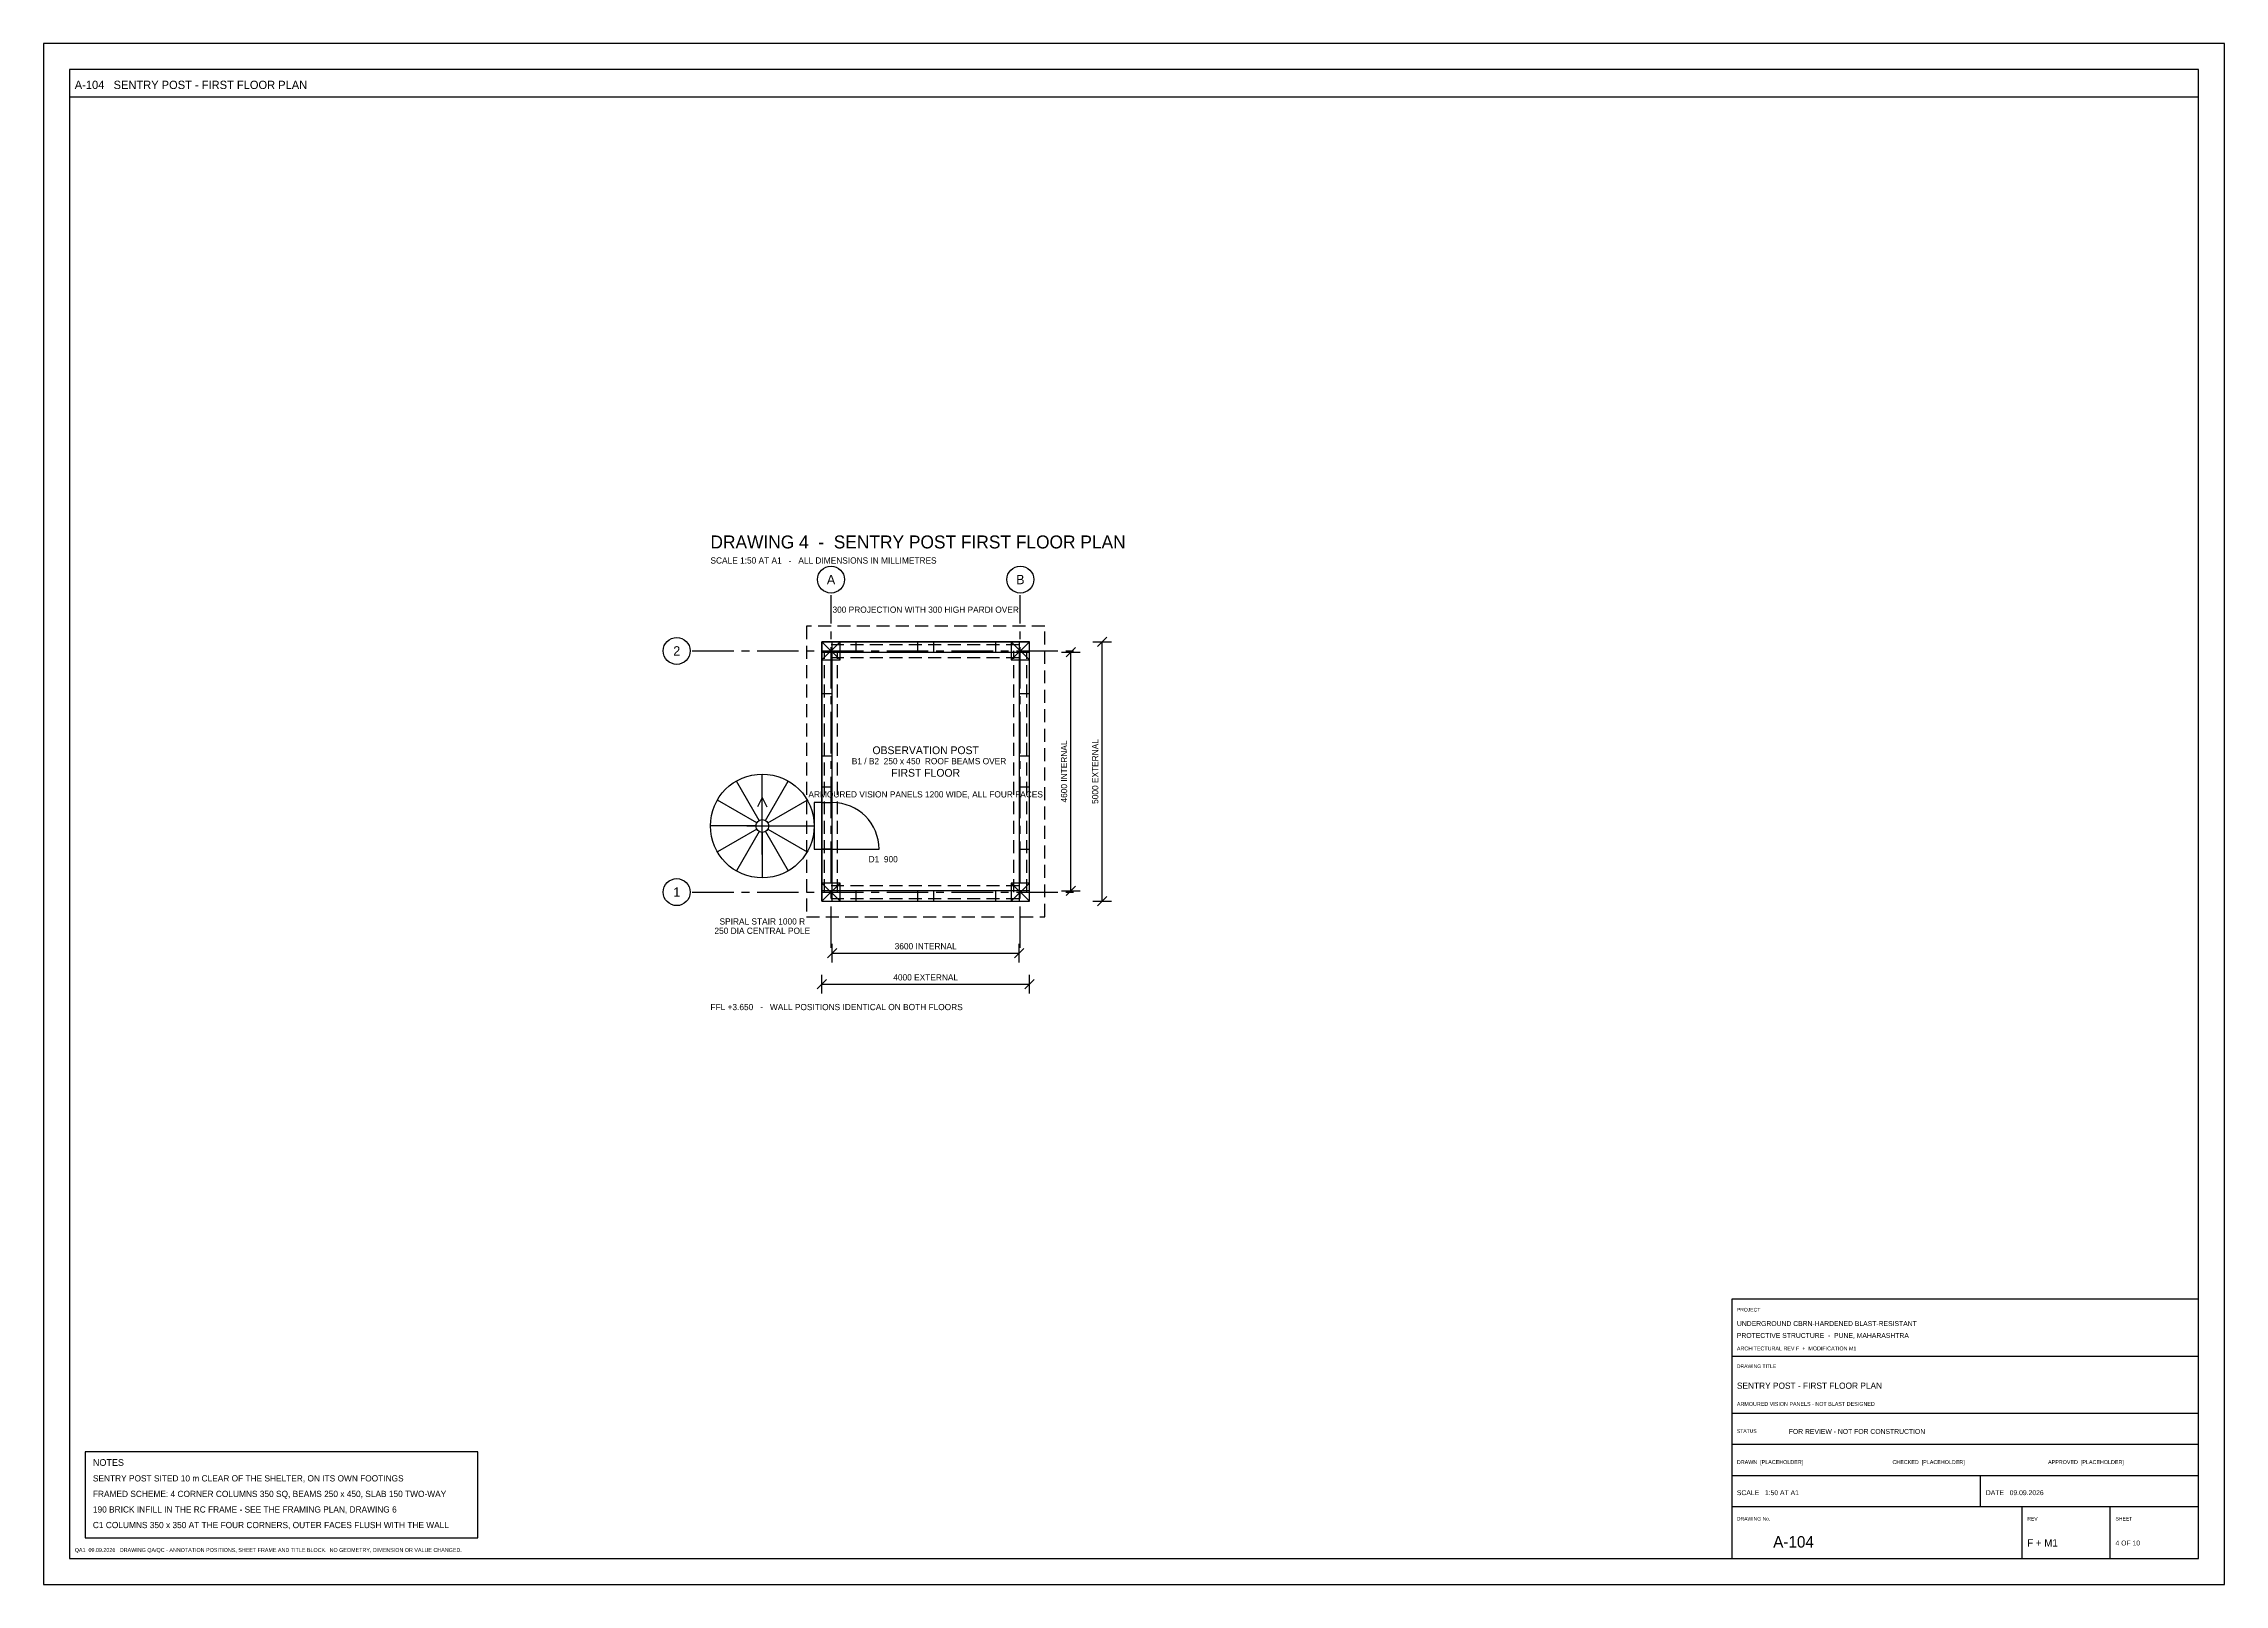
# Model space of a CAD drawing. Extents: x -15008 to 27042, y -21350 to 8350.
import ezdxf
from ezdxf.enums import TextEntityAlignment as Align

# ---------------------------------------------------------------- set-up
doc = ezdxf.new("R2010")
doc.units = 0
doc.header["$LTSCALE"] = 25
doc.linetypes.add('CENTER', pattern=[50, 32, -6, 6, -6])
doc.linetypes.add('DASHED', pattern=[15, 10, -5])
for name, color, linetype in [('CENTRE', 6, 'CENTER'), ('DIM', 4, 'CONTINUOUS'), ('HIDDEN', 8, 'DASHED'), ('OPENINGS', 1, 'CONTINUOUS'), ('SHEET-BORDER', 7, 'Continuous'), ('SHEET-TEXT', 7, 'Continuous'), ('SHEET-TITLEBLOCK', 7, 'Continuous'), ('STAIRS', 3, 'CONTINUOUS'), ('TEXT', 2, 'CONTINUOUS'), ('WALLS', 7, 'CONTINUOUS')]:
    doc.layers.add(name, color=color, linetype=linetype)

msp = doc.modelspace()

# ---------------------------------------------------------------- linework, layer by layer
at = {"layer": 'CENTRE'}
for p, q in [((175, -9081), (175, -2281)), ((3825, -9081), (3825, -2281)), ((-2500, -3356), (4900, -3356)), ((-1150, -7031), (-1150, -6431)), ((-1450, -6731), (-850, -6731)), ((-2500, -8006), (4900, -8006))]:
    msp.add_line(p, q, dxfattribs=at)
at = {"layer": 'DIM'}
for p, q in [((4710, -3471), (4890, -3291)), ((5220, -3181), (5580, -3181)), ((5310, -3271), (5490, -3091)), ((5400, -8181), (5400, -3181)), ((4620, -3381), (4980, -3381)), ((4800, -7981), (4800, -3381)), ((4620, -7981), (4980, -7981)), ((4710, -8071), (4890, -7891)), ((5220, -8181), (5580, -8181)), ((5310, -8271), (5490, -8091)), ((110, -9271), (290, -9091)), ((200, -9361), (200, -9001)), ((200, -9181), (3800, -9181)), ((3710, -9271), (3890, -9091)), ((3800, -9361), (3800, -9001)), ((0, -9961), (0, -9601)), ((4000, -9961), (4000, -9601)), ((-90, -9871), (90, -9691)), ((0, -9781), (4000, -9781)), ((3910, -9871), (4090, -9691))]:
    msp.add_line(p, q, dxfattribs=at)
for centre in [(175, -1981), (3825, -1981), (-2800, -3356), (-2800, -8006)]:
    msp.add_circle(centre, 260, dxfattribs=at)
at = {"layer": 'HIDDEN'}
for p, q in [((50, -8006), (50, -3356)), ((175, -3231), (3825, -3231)), ((300, -8006), (300, -3356)), ((3700, -8006), (3700, -3356)), ((3950, -8006), (3950, -3356)), ((175, -3481), (3825, -3481)), ((175, -7881), (3825, -7881)), ((175, -8131), (3825, -8131))]:
    msp.add_line(p, q, dxfattribs=at)
msp.add_lwpolyline([(-300, -8481), (4300, -8481), (4300, -2881), (-300, -2881)], close=True, dxfattribs=at)
at = {"layer": 'OPENINGS'}
for q in [(200, -6281), (1100, -7181)]:
    msp.add_line((200, -7181), q, dxfattribs=at)
for points in [[(650, -3381), (1850, -3381), (1850, -3181), (650, -3181)], [(2150, -3381), (3350, -3381), (3350, -3181), (2150, -3181)], [(0, -5381), (200, -5381), (200, -4181), (0, -4181)], [(3800, -5381), (4000, -5381), (4000, -4181), (3800, -4181)], [(0, -7181), (200, -7181), (200, -5981), (0, -5981)], [(3800, -7181), (4000, -7181), (4000, -5981), (3800, -5981)], [(650, -8181), (1850, -8181), (1850, -7981), (650, -7981)], [(2150, -8181), (3350, -8181), (3350, -7981), (2150, -7981)]]:
    msp.add_lwpolyline(points, close=True, dxfattribs=at)
msp.add_arc((200, -7181), 900, 0, 90, dxfattribs=at)
at = {"layer": 'SHEET-BORDER'}
for p, q in [((27042, 8350), (-15008, 8350)), ((-15008, 8350), (-15008, -21350)), ((27042, -21350), (27042, 8350)), ((26542, 7850), (-14508, 7850)), ((-14508, 7850), (-14508, -20850)), ((26542, -20850), (26542, 7850)), ((-14508, 7325), (26542, 7325)), ((-6635, -18796), (-14208, -18796)), ((-14208, -18796), (-14208, -20450)), ((-6635, -20450), (-6635, -18796)), ((-14208, -20450), (-6635, -20450)), ((-14508, -20850), (26542, -20850)), ((-15008, -21350), (27042, -21350))]:
    msp.add_line(p, q, dxfattribs=at)
at = {"layer": 'SHEET-TITLEBLOCK'}
for p, q in [((26542, -15850), (17542, -15850)), ((17542, -15850), (17542, -20850)), ((26542, -20850), (26542, -15850)), ((17542, -16950), (26542, -16950)), ((17542, -18050), (26542, -18050)), ((17542, -18650), (26542, -18650)), ((17542, -19250), (26542, -19250)), ((22342, -19850), (22342, -19250)), ((17542, -19850), (26542, -19850)), ((23142, -20850), (23142, -19850)), ((24842, -20850), (24842, -19850)), ((17542, -20850), (26542, -20850))]:
    msp.add_line(p, q, dxfattribs=at)
at = {"layer": 'STAIRS'}
for p, q in [((-1212, -6623), (-1650, -5865)), ((-1150, -6606), (-1150, -5731)), ((-1088, -6623), (-650, -5865)), ((-1258, -6668), (-2016, -6231)), ((-1150, -6181), (-1240, -6361)), ((-1150, -7281), (-1150, -6181)), ((-1150, -6181), (-1060, -6361)), ((-1042, -6668), (-284, -6231)), ((-1275, -6731), (-2150, -6731)), ((-1258, -6793), (-2016, -7231)), ((-1212, -6839), (-1650, -7597)), ((-1150, -6856), (-1150, -7731)), ((-1088, -6839), (-650, -7597)), ((-1042, -6793), (-284, -7231)), ((-1025, -6731), (-150, -6731))]:
    msp.add_line(p, q, dxfattribs=at)
msp.add_lwpolyline([(-150, -7181), (0, -7181), (0, -6281), (-150, -6281)], close=True, dxfattribs=at)
for radius in [1000, 125]:
    msp.add_circle((-1150, -6731), radius, dxfattribs=at)
at = {"layer": 'WALLS'}
for p, q in [((0, -3181), (4000, -3181)), ((0, -8181), (0, -3181)), ((0, -3531), (350, -3181)), ((0, -3181), (350, -3531)), ((3650, -3531), (4000, -3181)), ((3650, -3181), (4000, -3531)), ((4000, -8181), (4000, -3181)), ((0, -8181), (350, -7831)), ((0, -7831), (350, -8181)), ((3650, -8181), (4000, -7831)), ((3650, -7831), (4000, -8181)), ((0, -8181), (4000, -8181))]:
    msp.add_line(p, q, dxfattribs=at)
for points in [[(0, -6281), (200, -6281), (200, -3181), (0, -3181)], [(0, -3381), (4000, -3381), (4000, -3181), (0, -3181)], [(0, -3531), (350, -3531), (350, -3181), (0, -3181)], [(3650, -3531), (4000, -3531), (4000, -3181), (3650, -3181)], [(3800, -8181), (4000, -8181), (4000, -3181), (3800, -3181)], [(0, -8181), (200, -8181), (200, -7181), (0, -7181)], [(0, -8181), (350, -8181), (350, -7831), (0, -7831)], [(0, -8181), (4000, -8181), (4000, -7981), (0, -7981)], [(3650, -8181), (4000, -8181), (4000, -7831), (3650, -7831)]]:
    msp.add_lwpolyline(points, close=True, dxfattribs=at)

# ---------------------------------------------------------------- texts
at = {"layer": 'DIM'}
for s, height, p in [('A', 180, (175, -2071)), ('B', 180, (3825, -2071)), ('2', 180, (-2800, -3446)), ('1', 180, (-2800, -8096)), ('3600 INTERNAL', 120, (2000, -9109)), ('4000 EXTERNAL', 120, (2000, -9709))]:
    msp.add_text(s, height=height, dxfattribs=at).set_placement(p, align=Align.CENTER)
for s, p in [('4600 INTERNAL', (4728, -5681)), ('5000 EXTERNAL', (5328, -5681))]:
    msp.add_text(s, height=120, rotation=90, dxfattribs=at).set_placement(p, align=Align.CENTER)
at = {"layer": 'SHEET-TEXT'}
for s, height, p in [('A-104   SENTRY POST - FIRST FLOOR PLAN', 160, (-14408, 7475)), ('PROJECT', 70, (17642, -16090)), ('UNDERGROUND CBRN-HARDENED BLAST-RESISTANT', 95, (17642, -16370)), ('ARCHITECTURAL REV F  +  MODIFICATION M1', 75, (17642, -16840)), ('PROTECTIVE STRUCTURE  -  PUNE, MAHARASHTRA', 95, (17642, -16600)), ('DRAWING TITLE', 70, (17642, -17180)), ('SENTRY POST - FIRST FLOOR PLAN', 120, (17642, -17580)), ('ARMOURED VISION PANELS - NOT BLAST DESIGNED', 75, (17642, -17910)), ('STATUS', 70, (17642, -18430)), ('FOR REVIEW - NOT FOR CONSTRUCTION', 95, (18642, -18450)), ('NOTES', 130, (-14058, -19066)), ('DRAWN  [PLACEHOLDER]', 75, (17642, -19030)), ('CHECKED  [PLACEHOLDER]', 75, (20642, -19030)), ('APPROVED  [PLACEHOLDER]', 75, (23642, -19030)), ('SCALE   1:50 AT A1', 95, (17642, -19630)), ('DATE   09.09.2026', 95, (22442, -19630)), ('DRAWING No.', 70, (17642, -20120)), ('REV', 70, (23242, -20120)), ('SHEET', 70, (24942, -20120)), ('A-104', 220, (18342, -20640)), ('F + M1', 140, (23242, -20620)), ('4 OF 10', 95, (24942, -20600)), ('QA1  09.09.2026   DRAWING QA/QC - ANNOTATION POSITIONS, SHEET FRAME AND TITLE BLOCK.  NO GEOMETRY, DIMENSION OR VALUE CHANGED.', 75, (-14408, -20725))]:
    msp.add_text(s, height=height, dxfattribs=at).set_placement(p)
at = {"layer": 'TEXT'}
for s, height, p in [('DRAWING 4  -  SENTRY POST FIRST FLOOR PLAN', 250, (-2150, -1381)), ('SCALE 1:50 AT A1   -   ALL DIMENSIONS IN MILLIMETRES', 120, (-2150, -1673)), ('B1 / B2  250 x 450  ROOF BEAMS OVER', 120, (575, -5541)), ('D1  900', 120, (900, -7431)), ('FFL +3.650   -   WALL POSITIONS IDENTICAL ON BOTH FLOORS', 120, (-2150, -10281)), ('SENTRY POST SITED 10 m CLEAR OF THE SHELTER, ON ITS OWN FOOTINGS', 120, (-14058, -19366)), ('FRAMED SCHEME: 4 CORNER COLUMNS 350 SQ, BEAMS 250 x 450, SLAB 150 TWO-WAY', 120, (-14058, -19666)), ('C1 COLUMNS 350 x 350 AT THE FOUR CORNERS, OUTER FACES FLUSH WITH THE WALL', 120, (-14058, -20266)), ('190 BRICK INFILL IN THE RC FRAME - SEE THE FRAMING PLAN, DRAWING 6', 120, (-14058, -19966))]:
    msp.add_text(s, height=height, dxfattribs=at).set_placement(p)
for s, height, p in [('300 PROJECTION WITH 300 HIGH PARDI OVER', 120, (2000, -2621)), ('OBSERVATION POST', 150, (2000, -5346)), ('FIRST FLOOR', 150, (2000, -5781)), ('ARMOURED VISION PANELS 1200 WIDE, ALL FOUR FACES', 120, (2000, -6181)), ('250 DIA CENTRAL POLE', 120, (-1150, -8811)), ('SPIRAL STAIR 1000 R', 120, (-1150, -8631))]:
    msp.add_text(s, height=height, dxfattribs=at).set_placement(p, align=Align.CENTER)

doc.saveas('drawing.dxf')
